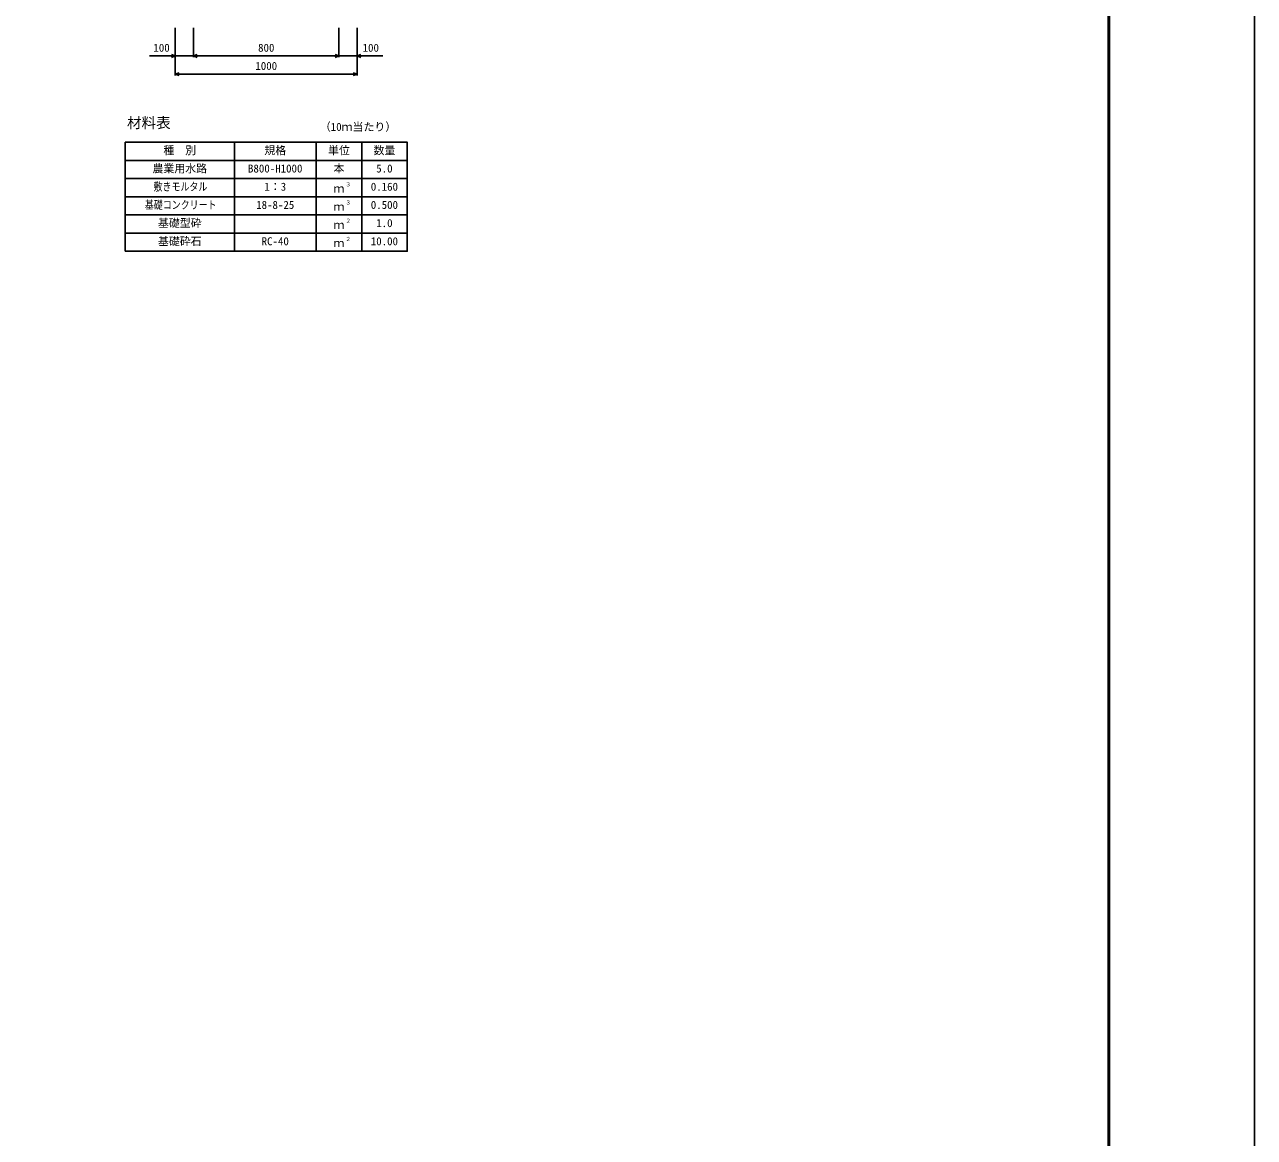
# Model space of a CAD drawing. Units: millimetres, scale not verified. Extents: x -33600 to 33600, y -11880 to 11880.
# Drawn here: x 26840 to 33600, y 10 to 6128 of the extents above; entities that cross this region are included whole.
import ezdxf
from ezdxf.enums import TextEntityAlignment as Align

# ---------------------------------------------------------------- set-up
doc = ezdxf.new("R2010")
doc.units = ezdxf.units.MM
doc.header["$LTSCALE"] = 40
for name, color, linetype, lineweight in [('0-0_DIM', 7, 'Continuous', 25), ('0-1_Defpoints', 5, 'Continuous', 25), ('0-3_HYO', 3, 'Continuous', 25), ('0-4_HYO2', 4, 'Continuous', 25), ('0-6_TXT', 7, 'Continuous', 25), ('0-7_WAKU', 3, 'Continuous', 25)]:
    doc.layers.add(name, color=color, linetype=linetype, lineweight=lineweight)
doc.styles.add('ＭＳ ゴシック', font='')
doc.styles.get('ＭＳ ゴシック').set_extended_font_data('MS Gothic')

msp = doc.modelspace()

# ---------------------------------------------------------------- linework, layer by layer
at = {"layer": '0-0_DIM'}
for p, q in [((27668.16, 5848.4), (27668.16, 6109.76)), ((27768.16, 5948.4), (27768.16, 6109.76)), ((28568.16, 5948.4), (28568.16, 6109.76)), ((28668.16, 5848.4), (28668.16, 6109.76)), ((27668.16, 5955.9), (27526.36, 5955.9)), ((27668.16, 5955.9), (27768.16, 5955.9)), ((27768.16, 5955.9), (28568.16, 5955.9)), ((28668.16, 5955.9), (28568.16, 5955.9)), ((28668.16, 5955.9), (28809.95, 5955.9)), ((27668.16, 5855.9), (28668.16, 5855.9))]:
    msp.add_line(p, q, dxfattribs=at)
for points in [[(27647.01, 5963.59), (27668.16, 5955.9), (27647.01, 5948.2)], [(27789.3, 5948.2), (27768.16, 5955.9), (27789.3, 5963.59)], [(28547.01, 5963.59), (28568.16, 5955.9), (28547.01, 5948.2)], [(28689.3, 5963.59), (28668.16, 5955.9), (28689.3, 5948.2)], [(27689.3, 5848.2), (27668.16, 5855.9), (27689.3, 5863.59)], [(28647.01, 5863.59), (28668.16, 5855.9), (28647.01, 5848.2)]]:
    msp.add_lwpolyline(points, dxfattribs=at)
at = {"layer": '0-1_Defpoints'}
msp.add_lwpolyline([(0, -11880), (33600, -11880), (33600, 11880), (0, 11880)], close=True, dxfattribs=at)
at = {"layer": '0-3_HYO'}
for p, q in [((27993.16, 5481.95), (27993.16, 4881.95)), ((28443.16, 5481.95), (28443.16, 4881.95)), ((28693.16, 5481.95), (28693.16, 4881.95)), ((27393.16, 5381.95), (28943.16, 5381.95))]:
    msp.add_line(p, q, dxfattribs=at)
msp.add_lwpolyline([(27393.16, 4881.95), (28943.16, 4881.95), (28943.16, 5481.95), (27393.16, 5481.95)], close=True, dxfattribs=at)
at = {"layer": '0-4_HYO2'}
for p, q in [((27393.16, 5281.95), (28943.16, 5281.95)), ((27393.16, 5181.95), (28943.16, 5181.95)), ((27393.16, 5081.95), (28943.16, 5081.95)), ((27393.16, 4981.95), (28943.16, 4981.95))]:
    msp.add_line(p, q, dxfattribs=at)
at = {"layer": '0-7_WAKU', "lineweight": 50}
msp.add_lwpolyline([(800, -11080), (32800, -11080), (32800, 11080), (800, 11080)], close=True, dxfattribs=at)

# ---------------------------------------------------------------- texts
at = {"layer": '0-0_DIM', "style": 'ＭＳ ゴシック'}
for s, p in [('100', (27548.16, 5965.9)), ('800', (28123.69, 5965.9)), ('100', (28698.16, 5965.9)), ('1000', (28108.69, 5865.9))]:
    msp.add_text(s, height=43.99, dxfattribs=at).set_placement(p, align=Align.BOTTOM_LEFT)
at = {"layer": '0-6_TXT', "style": 'ＭＳ ゴシック'}
for s, height, p in [('材料表', 58.65, (27403.16, 5541.95)), ('（10ｍ当たり）', 43.99, (28463.15, 5530.95)), ('種\u3000別', 43.99, (27603.16, 5401.95)), ('規格', 43.99, (28158.16, 5401.95)), ('単位', 43.99, (28508.16, 5401.95)), ('数量', 43.99, (28758.16, 5401.95)), ('農業用水路', 43.99, (27543.16, 5301.95)), ('B800-H1000', 43.99, (28068.16, 5301.95)), ('本', 43.99, (28538.16, 5301.95)), ('5.0', 43.99, (28773.16, 5301.95)), ('1：3', 43.99, (28158.16, 5201.95)), ('ｍ', 43.99, (28538.16, 5191.95)), ('３', 21.99, (28603.7, 5232.32)), ('0.160', 43.99, (28743.16, 5201.95)), ('18-8-25', 43.99, (28113.16, 5101.95)), ('ｍ', 43.99, (28538.16, 5091.95)), ('３', 21.99, (28603.7, 5132.32)), ('0.500', 43.99, (28743.16, 5101.95)), ('基礎型砕', 43.99, (27573.16, 5001.95)), ('ｍ', 43.99, (28538.16, 4991.95)), ('２', 21.99, (28603.7, 5032.32)), ('1.0', 43.99, (28773.16, 5001.95)), ('基礎砕石', 43.99, (27573.16, 4901.95)), ('RC-40', 43.99, (28143.16, 4901.95)), ('ｍ', 43.99, (28538.16, 4891.95)), ('２', 21.99, (28603.7, 4932.32)), ('10.00', 43.99, (28743.16, 4901.95))]:
    msp.add_text(s, height=height, dxfattribs=at).set_placement(p, align=Align.BOTTOM_LEFT)
at = {"layer": '0-6_TXT', "style": 'ＭＳ ゴシック', "width": 0.8}
for s, p in [('敷きモルタル', (27549.16, 5201.95)), ('基礎コンクリート', (27501.16, 5101.95))]:
    msp.add_text(s, height=43.99, dxfattribs=at).set_placement(p, align=Align.BOTTOM_LEFT)

doc.saveas('drawing.dxf')
